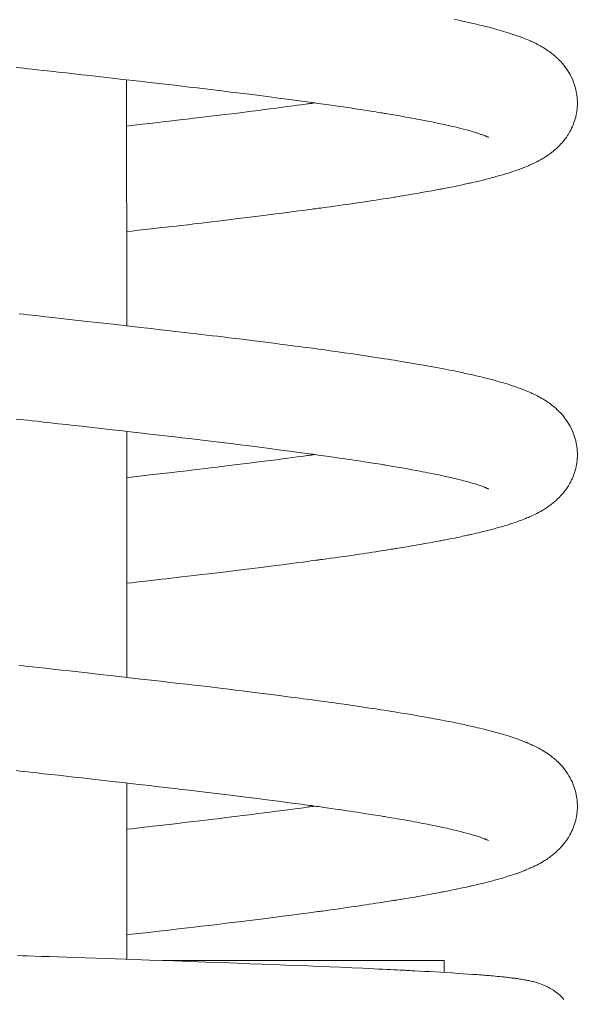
# Model space of a CAD drawing. Extents: x 83.6 to 158.5, y 132.1 to 157.1.
# Drawn here: x 144.546 to 145.64, y 133.632 to 135.553 of the extents above; entities that cross this region are included whole.
import ezdxf

# ---------------------------------------------------------------- set-up
doc = ezdxf.new("R2010")
doc.units = 0
doc.header["$LTSCALE"] = 0.5
doc.header["$MEASUREMENT"] = 0
doc.layers.add('AM_5', color=3, linetype='CONTINUOUS', lineweight=15)

msp = doc.modelspace()

# ---------------------------------------------------------------- linework, layer by layer
at = {"layer": 'AM_5', "color": 0, "ltscale": 0.75}
for q in [(144.82597, 133.70788), (145.37862, 133.68441)]:
    msp.add_line((145.37862, 133.70788), q, dxfattribs=at)
at = {"layer": 'AM_5', "color": 0, "ltscale": 0.75, "flags": 128}
for points in [[(145.39809, 135.55332), (145.40385, 135.55214), (145.40945, 135.55096), (145.41355, 135.55009), (145.41726, 135.5493), (145.42058, 135.54858), (145.42352, 135.54793), (145.42652, 135.54727), (145.42996, 135.5465), (145.4342, 135.54553), (145.43892, 135.54445), (145.44378, 135.54331), (145.44835, 135.54222), (145.45265, 135.54117), (145.45667, 135.54018), (145.46041, 135.53924), (145.46344, 135.53847), (145.4661, 135.53779), (145.46852, 135.53716), (145.47116, 135.53646), (145.47409, 135.53569), (145.47725, 135.53483), (145.48604, 135.53239), (145.4949, 135.52981), (145.50354, 135.52717), (145.51193, 135.52448), (145.51475, 135.52354), (145.5174, 135.52264), (145.52021, 135.52167), (145.52345, 135.52052), (145.52711, 135.51919), (145.53, 135.51811), (145.53243, 135.51718), (145.53443, 135.5164), (145.536, 135.51577), (145.53735, 135.51523), (145.53882, 135.51464), (145.54039, 135.51399), (145.5421, 135.51327), (145.5442, 135.51237), (145.54673, 135.51127), (145.54897, 135.51026), (145.55105, 135.50931), (145.55289, 135.50845), (145.55447, 135.50769), (145.55586, 135.50702), (145.55849, 135.50572), (145.56115, 135.50436), (145.56397, 135.50287), (145.56688, 135.50127), (145.56964, 135.49971), (145.57262, 135.49794), (145.57587, 135.49595), (145.57913, 135.49385), (145.58206, 135.49187), (145.58464, 135.49006), (145.58678, 135.4885), (145.58782, 135.48772), (145.58886, 135.48693), (145.59024, 135.48586), (145.59196, 135.48449), (145.59401, 135.48281), (145.59608, 135.48104), (145.59785, 135.47948), (145.59947, 135.478), (145.60081, 135.47674), (145.60231, 135.47529), (145.60412, 135.47349), (145.6062, 135.47133), (145.61006, 135.46706), (145.61322, 135.46325), (145.61586, 135.45983), (145.61839, 135.45631), (145.62083, 135.45265), (145.62296, 135.44921), (145.62531, 135.44508), (145.62766, 135.44055), (145.62968, 135.43621), (145.6314, 135.4321), (145.63287, 135.4282), (145.63411, 135.42452), (145.63535, 135.4204), (145.63646, 135.41609), (145.6374, 135.41179), (145.6381, 135.4079), (145.63862, 135.40432), (145.63894, 135.40166), (145.63918, 135.39915), (145.63939, 135.39628), (145.63954, 135.39278), (145.63958, 135.3887), (145.63948, 135.3846), (145.63934, 135.38208), (145.63919, 135.37996), (145.63902, 135.37819), (145.63888, 135.37678), (145.6387, 135.37528), (145.63839, 135.37298), (145.6379, 135.36994), (145.63717, 135.36613), (145.63624, 135.36204), (145.63527, 135.35836), (145.63405, 135.35429), (145.63291, 135.35094), (145.63196, 135.34836), (145.63103, 135.346), (145.62982, 135.34315), (145.62828, 135.33977), (145.62653, 135.33624), (145.62489, 135.33317), (145.62342, 135.3306), (145.622, 135.32823), (145.62018, 135.32537), (145.61788, 135.32199), (145.61511, 135.3182), (145.6123, 135.31464), (145.60972, 135.31158), (145.60739, 135.30898), (145.60515, 135.30659), (145.60303, 135.30444), (145.60085, 135.30233), (145.59829, 135.29995), (145.59544, 135.29744), (145.59303, 135.29541), (145.59118, 135.29391), (145.58961, 135.29267), (145.58768, 135.2912), (145.58545, 135.28955), (145.58338, 135.28807), (145.58159, 135.28683), (145.5801, 135.28583), (145.57888, 135.28502), (145.57713, 135.28388), (145.57518, 135.28265), (145.573, 135.28131), (145.57045, 135.2798), (145.56698, 135.27781), (145.56343, 135.27587), (145.55987, 135.27401), (145.55632, 135.27224), (145.553, 135.27063), (145.55011, 135.26928), (145.54791, 135.26829), (145.54583, 135.26737), (145.5435, 135.26635), (145.54065, 135.26515), (145.53858, 135.2643), (145.53651, 135.26346), (145.53469, 135.26273), (145.53313, 135.26212), (145.53184, 135.26162), (145.52992, 135.26089), (145.52781, 135.2601), (145.52545, 135.25923), (145.52274, 135.25825), (145.5195, 135.25711), (145.51679, 135.25618), (145.51378, 135.25516), (145.51084, 135.25419), (145.50824, 135.25335), (145.50599, 135.25263), (145.50396, 135.25198), (145.50172, 135.25129), (145.49829, 135.25023), (145.4944, 135.24907), (145.4905, 135.24792), (145.48704, 135.24693), (145.48461, 135.24623), (145.4824, 135.24562), (145.47989, 135.24492), (145.47694, 135.24411), (145.47355, 135.2432), (145.4686, 135.24189), (145.46356, 135.24059), (145.45849, 135.2393), (145.45199, 135.23769), (145.44609, 135.23627), (145.44085, 135.23503), (145.43622, 135.23396), (145.43219, 135.23304), (145.43045, 135.23264), (145.42885, 135.23228), (145.42696, 135.23186), (145.42456, 135.23133), (145.42165, 135.23068), (145.41821, 135.22994), (145.4146, 135.22916), (145.41098, 135.22839), (145.40486, 135.2271), (145.39875, 135.22584), (145.39265, 135.22461), (145.38681, 135.22344), (145.3818, 135.22246), (145.37767, 135.22166), (145.37565, 135.22127), (145.37395, 135.22094), (145.37202, 135.22058), (145.36954, 135.22011), (145.36652, 135.21954), (145.36292, 135.21887), (145.35876, 135.2181), (145.35453, 135.21732), (145.34944, 135.2164), (145.34501, 135.2156), (145.34126, 135.21493), (145.33813, 135.21438), (145.33465, 135.21376), (145.33047, 135.21303), (145.32588, 135.21223), (145.32065, 135.21133), (145.31476, 135.21032), (145.30818, 135.20921), (145.30152, 135.20809), (145.29645, 135.20725), (145.292, 135.20652), (145.28819, 135.20589), (145.28502, 135.20538), (145.28251, 135.20497), (145.28063, 135.20466), (145.27809, 135.20425), (145.27472, 135.20371), (145.27053, 135.20305), (145.26549, 135.20225), (145.25841, 135.20113), (145.25118, 135.20001), (145.24427, 135.19894), (145.23769, 135.19793), (145.23146, 135.19699), (145.22557, 135.1961), (145.21898, 135.19512), (145.21223, 135.19412), (145.20476, 135.19302), (145.19657, 135.19183), (145.18763, 135.19055), (145.18008, 135.18947), (145.17205, 135.18834), (145.16354, 135.18714), (145.15544, 135.18602), (145.14844, 135.18506), (145.14388, 135.18443), (145.13997, 135.1839), (145.13671, 135.18346), (145.1341, 135.18311), (145.13215, 135.18285), (145.1304, 135.18261), (145.12685, 135.18213), (145.12231, 135.18152), (145.11676, 135.18078), (145.10969, 135.17984), (145.10155, 135.17877), (145.09291, 135.17763), (145.08383, 135.17644), (145.07431, 135.1752), (145.06151, 135.17355), (145.04797, 135.17181), (145.03366, 135.16999), (145.01859, 135.16809), (145.00273, 135.16611), (144.98609, 135.16404), (144.96916, 135.16196), (144.95106, 135.15976), (144.9339, 135.1577), (144.91772, 135.15576), (144.90253, 135.15396), (144.88836, 135.1523), (144.87546, 135.15079), (144.86357, 135.14941), (144.85272, 135.14816), (144.8429, 135.14703), (144.83387, 135.14599), (144.82453, 135.14492), (144.81441, 135.14376), (144.8035, 135.14251), (144.79179, 135.14118), (144.77928, 135.13975), (144.76596, 135.13824), (144.7558, 135.13709)], [(145.46552, 135.32191), (145.46552, 135.3219), (145.46517, 135.32209), (145.46483, 135.32226), (145.46434, 135.3225), (145.46366, 135.32282), (145.46274, 135.32323), (145.46162, 135.32373), (145.46086, 135.32405), (145.46006, 135.32438), (145.45929, 135.32469), (145.45857, 135.32498), (145.4578, 135.32528), (145.4568, 135.32566), (145.4553, 135.32622), (145.45371, 135.3268), (145.45218, 135.32735), (145.45071, 135.32787), (145.44872, 135.32855), (145.44671, 135.32922), (145.44464, 135.3299), (145.44263, 135.33055), (145.44082, 135.33112), (145.43822, 135.33192), (145.4351, 135.33286), (145.43143, 135.33393), (145.42711, 135.33517), (145.42205, 135.33656), (145.41641, 135.33807), (145.41048, 135.3396), (145.40468, 135.34105), (145.39928, 135.34237), (145.39526, 135.34332), (145.39154, 135.34419), (145.38778, 135.34506), (145.38342, 135.34604), (145.3784, 135.34716), (145.36763, 135.34948), (145.35672, 135.35174), (145.35103, 135.35289), (145.34584, 135.35392), (145.34112, 135.35484), (145.33616, 135.3558), (145.33065, 135.35684), (145.32496, 135.35791), (145.31975, 135.35887), (145.31469, 135.3598), (145.30939, 135.36076), (145.30323, 135.36186), (145.29616, 135.36311), (145.29127, 135.36396), (145.286, 135.36488), (145.28042, 135.36584), (145.27527, 135.36671), (145.2708, 135.36746), (145.26702, 135.36809), (145.26395, 135.36861), (145.2616, 135.369), (145.25946, 135.36935), (145.25669, 135.3698), (145.25322, 135.37037), (145.24905, 135.37105), (145.24417, 135.37184), (145.23877, 135.3727), (145.23031, 135.37404), (145.22235, 135.37529), (145.21489, 135.37644), (145.20797, 135.3775), (145.20129, 135.37852), (145.19389, 135.37963), (145.18751, 135.38058), (145.18062, 135.38159), (145.17321, 135.38268), (145.16527, 135.38383), (145.15679, 135.38504), (145.14792, 135.3863), (145.14184, 135.38716), (145.13643, 135.38791), (145.13169, 135.38857), (145.12764, 135.38913), (145.12429, 135.38959), (145.12165, 135.38995), (145.11971, 135.39022), (145.11789, 135.39046), (145.11434, 135.39095), (145.1099, 135.39155), (145.10458, 135.39227), (145.09835, 135.39311), (145.0848, 135.39493), (145.06989, 135.3969), (145.05358, 135.39905), (145.03582, 135.40135), (145.01658, 135.40382), (144.99581, 135.40645), (144.97841, 135.40863), (144.96028, 135.41087), (144.94265, 135.41303), (144.92572, 135.41509), (144.90953, 135.41704), (144.89411, 135.41888), (144.87848, 135.42072), (144.86377, 135.42245), (144.85001, 135.42405), (144.83719, 135.42554), (144.82531, 135.42691), (144.81339, 135.42828), (144.8006, 135.42975), (144.78692, 135.43132), (144.76846, 135.43344), (144.74858, 135.4357), (144.72726, 135.43813), (144.70517, 135.44063), (144.68325, 135.4431), (144.66773, 135.44484), (144.65233, 135.44657), (144.63704, 135.44828), (144.62188, 135.44997), (144.60692, 135.45163), (144.59288, 135.45319), (144.57998, 135.45461), (144.57064, 135.45565), (144.56202, 135.4566), (144.55415, 135.45746), (144.54694, 135.45826), (144.5393, 135.4591)], [(144.75575, 135.34414), (144.76527, 135.34523), (144.78634, 135.34764), (144.80722, 135.35003), (144.82669, 135.35228), (144.84474, 135.35437), (144.86008, 135.35615), (144.87429, 135.35781), (144.8874, 135.35936), (144.89941, 135.36078), (144.91033, 135.36209), (144.92019, 135.36327), (144.93292, 135.36481), (144.94688, 135.36651), (144.96203, 135.36837), (144.97834, 135.37039), (144.99575, 135.37257), (145.01423, 135.37491), (145.02558, 135.37636), (145.03728, 135.37787), (145.04929, 135.37942), (145.06126, 135.38099), (145.07211, 135.38242), (145.08177, 135.3837), (145.09027, 135.38483), (145.09763, 135.38582), (145.1022, 135.38643), (145.10622, 135.38698), (145.10968, 135.38744), (145.11259, 135.38784), (145.11501, 135.38817), (145.11794, 135.38857), (145.12178, 135.38909), (145.12484, 135.38951)], [(144.54524, 134.97599), (144.55364, 134.97506), (144.56186, 134.97416), (144.57068, 134.97319), (144.58284, 134.97184), (144.59635, 134.97035), (144.61122, 134.9687), (144.62723, 134.96692), (144.64381, 134.96508), (144.66091, 134.96317), (144.67852, 134.9612), (144.70354, 134.95839), (144.72946, 134.95547), (144.75626, 134.95243), (144.78387, 134.9493), (144.80401, 134.947), (144.82305, 134.94482), (144.84096, 134.94277), (144.85774, 134.94084), (144.87344, 134.93902), (144.88807, 134.93731), (144.90164, 134.93571), (144.91316, 134.93435), (144.9238, 134.93308), (144.93377, 134.93189), (144.94452, 134.9306), (144.95633, 134.92917), (144.9692, 134.9276), (144.98249, 134.92597), (144.99669, 134.92422), (145.01179, 134.92234), (145.02774, 134.92033), (145.04453, 134.9182), (145.05591, 134.91675), (145.06681, 134.91534), (145.07685, 134.91404), (145.08604, 134.91284), (145.09441, 134.91175), (145.10197, 134.91075), (145.10872, 134.90986), (145.11469, 134.90907), (145.11988, 134.90837), (145.12431, 134.90778), (145.12798, 134.90729), (145.13183, 134.90677), (145.13738, 134.90602), (145.14403, 134.90512), (145.15143, 134.9041), (145.15938, 134.90301), (145.1705, 134.90146), (145.18247, 134.89976), (145.19498, 134.89797), (145.20745, 134.89616), (145.21986, 134.89432), (145.23221, 134.89247), (145.24448, 134.8906), (145.25352, 134.8892), (145.26157, 134.88794), (145.26866, 134.88682), (145.27482, 134.88584), (145.28084, 134.88488), (145.28736, 134.88382), (145.29436, 134.88267), (145.30583, 134.88076), (145.3175, 134.87878), (145.32948, 134.87672), (145.34197, 134.87451), (145.34774, 134.87348), (145.35345, 134.87245), (145.35856, 134.87151), (145.36301, 134.87069), (145.36682, 134.86998), (145.37045, 134.86929), (145.37458, 134.86851), (145.38002, 134.86746), (145.38607, 134.86628), (145.39217, 134.86506), (145.39809, 134.86387), (145.40385, 134.86268), (145.40945, 134.86151), (145.41355, 134.86064), (145.41726, 134.85984), (145.42058, 134.85912), (145.42352, 134.85848), (145.42652, 134.85781), (145.42996, 134.85704), (145.4342, 134.85608), (145.43892, 134.85499), (145.44378, 134.85385), (145.44835, 134.85276), (145.45265, 134.85172), (145.45667, 134.85073), (145.46041, 134.84979), (145.46344, 134.84902), (145.4661, 134.84833), (145.46852, 134.84771), (145.47116, 134.84701), (145.47409, 134.84623), (145.47725, 134.84538), (145.48604, 134.84293), (145.4949, 134.84036), (145.50354, 134.83772), (145.51193, 134.83502), (145.51475, 134.83409), (145.5174, 134.83319), (145.52021, 134.83221), (145.52345, 134.83106), (145.52711, 134.82973), (145.53, 134.82865), (145.53243, 134.82772), (145.53443, 134.82694), (145.536, 134.82632), (145.53735, 134.82578), (145.53882, 134.82518), (145.54039, 134.82453), (145.5421, 134.82381), (145.5442, 134.82292), (145.54673, 134.82181), (145.54897, 134.82081), (145.55105, 134.81985), (145.55289, 134.81899), (145.55447, 134.81824), (145.55586, 134.81756), (145.55849, 134.81626), (145.56115, 134.8149), (145.56397, 134.81341), (145.56688, 134.81182), (145.56964, 134.81025), (145.57262, 134.80849), (145.57587, 134.80649), (145.57913, 134.80439), (145.58206, 134.80241), (145.58464, 134.8006), (145.58678, 134.79905), (145.58782, 134.79827), (145.58886, 134.79748), (145.59024, 134.79641), (145.59196, 134.79503), (145.59401, 134.79335), (145.59608, 134.79159), (145.59785, 134.79002), (145.59947, 134.78854), (145.60081, 134.78729), (145.60231, 134.78584), (145.60412, 134.78404), (145.6062, 134.78187), (145.61006, 134.7776), (145.61322, 134.7738), (145.61586, 134.77038), (145.61839, 134.76686), (145.62083, 134.76319), (145.62296, 134.75976), (145.62531, 134.75563), (145.62766, 134.75109), (145.62968, 134.74676), (145.6314, 134.74264), (145.63287, 134.73875), (145.63411, 134.73507), (145.63535, 134.73095), (145.63646, 134.72663), (145.6374, 134.72234), (145.6381, 134.71845), (145.63862, 134.71486), (145.63894, 134.71221), (145.63918, 134.70969), (145.63939, 134.70683), (145.63954, 134.70332), (145.63958, 134.69925), (145.63948, 134.69515), (145.63934, 134.69263), (145.63919, 134.69051), (145.63902, 134.68874), (145.63888, 134.68733), (145.6387, 134.68583), (145.63839, 134.68352), (145.6379, 134.68049), (145.63717, 134.67667), (145.63624, 134.67259), (145.63527, 134.66891), (145.63405, 134.66484), (145.63291, 134.66149), (145.63196, 134.6589), (145.63103, 134.65655), (145.62982, 134.65369), (145.62828, 134.65032), (145.62653, 134.64679), (145.62489, 134.64372), (145.62342, 134.64115), (145.622, 134.63878), (145.62018, 134.63592), (145.61788, 134.63254), (145.61511, 134.62875), (145.6123, 134.62519), (145.60972, 134.62212), (145.60739, 134.61952), (145.60515, 134.61714), (145.60303, 134.61499), (145.60085, 134.61287), (145.59829, 134.61049), (145.59544, 134.60798), (145.59303, 134.60595), (145.59118, 134.60445), (145.58961, 134.60322), (145.58768, 134.60175), (145.58545, 134.60009), (145.58338, 134.59862), (145.58159, 134.59738), (145.5801, 134.59637), (145.57888, 134.59556), (145.57713, 134.59442), (145.57518, 134.59319), (145.573, 134.59186), (145.57045, 134.59034), (145.56698, 134.58836), (145.56343, 134.58642), (145.55987, 134.58456), (145.55632, 134.58278), (145.553, 134.58118), (145.55011, 134.57983), (145.54791, 134.57884), (145.54583, 134.57791), (145.5435, 134.5769), (145.54065, 134.5757), (145.53858, 134.57484), (145.53651, 134.574), (145.53469, 134.57328), (145.53313, 134.57267), (145.53184, 134.57217), (145.52992, 134.57144), (145.52781, 134.57064), (145.52545, 134.56977), (145.52274, 134.5688), (145.5195, 134.56766), (145.51679, 134.56672), (145.51378, 134.56571), (145.51084, 134.56474), (145.50824, 134.56389), (145.50599, 134.56317), (145.50396, 134.56253), (145.50172, 134.56183), (145.49829, 134.56078), (145.4944, 134.55961), (145.4905, 134.55847), (145.48704, 134.55747), (145.48461, 134.55678), (145.4824, 134.55616), (145.47989, 134.55546), (145.47694, 134.55466), (145.47355, 134.55374), (145.4686, 134.55243), (145.46356, 134.55113), (145.45849, 134.54985), (145.45199, 134.54824), (145.44609, 134.54682), (145.44085, 134.54558), (145.43622, 134.5445), (145.43219, 134.54358), (145.43045, 134.54319), (145.42885, 134.54283), (145.42696, 134.5424), (145.42456, 134.54187), (145.42165, 134.54123), (145.41821, 134.54048), (145.4146, 134.5397), (145.41098, 134.53893), (145.40486, 134.53765), (145.39875, 134.53639), (145.39265, 134.53515), (145.38681, 134.53399), (145.3818, 134.533), (145.37767, 134.5322), (145.37565, 134.53182), (145.37395, 134.53149), (145.37202, 134.53112), (145.36954, 134.53065), (145.36652, 134.53008), (145.36292, 134.52941), (145.35876, 134.52864), (145.35453, 134.52787), (145.34944, 134.52694), (145.34501, 134.52615), (145.34126, 134.52548), (145.33813, 134.52492), (145.33465, 134.52431), (145.33047, 134.52357), (145.32588, 134.52278), (145.32065, 134.52187), (145.31476, 134.52087), (145.30818, 134.51975), (145.30152, 134.51864), (145.29645, 134.51779), (145.292, 134.51706), (145.28819, 134.51644), (145.28502, 134.51592), (145.28251, 134.51551), (145.28063, 134.51521), (145.27809, 134.5148), (145.27472, 134.51426), (145.27053, 134.51359), (145.26549, 134.51279), (145.25841, 134.51168), (145.25118, 134.51055), (145.24427, 134.50949), (145.23769, 134.50848), (145.23146, 134.50753), (145.22557, 134.50665), (145.21898, 134.50567), (145.21223, 134.50467), (145.20476, 134.50357), (145.19657, 134.50238), (145.18763, 134.50109), (145.18008, 134.50002), (145.17205, 134.49888), (145.16354, 134.49769), (145.15544, 134.49657), (145.14844, 134.4956), (145.14388, 134.49498), (145.13997, 134.49445), (145.13671, 134.49401), (145.1341, 134.49365), (145.13215, 134.49339), (145.1304, 134.49316), (145.12685, 134.49268), (145.12231, 134.49207), (145.11676, 134.49133), (145.10969, 134.49039), (145.10155, 134.48931), (145.09291, 134.48817), (145.08383, 134.48699), (145.07431, 134.48575), (145.06151, 134.48409), (145.04797, 134.48235), (145.03366, 134.48054), (145.01859, 134.47863), (145.00273, 134.47665), (144.98609, 134.47459), (144.96916, 134.47251), (144.95106, 134.47031), (144.9339, 134.46824), (144.91772, 134.46631), (144.90253, 134.46451), (144.88836, 134.46284), (144.87546, 134.46134), (144.86357, 134.45996), (144.85272, 134.4587), (144.8429, 134.45757), (144.83387, 134.45654), (144.82453, 134.45547), (144.81441, 134.45431), (144.8035, 134.45306), (144.79179, 134.45172), (144.77928, 134.4503), (144.76596, 134.44878), (144.75596, 134.44765)], [(145.46552, 134.63245), (145.46552, 134.63245), (145.46517, 134.63263), (145.46483, 134.63281), (145.46434, 134.63304), (145.46366, 134.63336), (145.46274, 134.63378), (145.46162, 134.63427), (145.46086, 134.63459), (145.46006, 134.63492), (145.45929, 134.63524), (145.45857, 134.63552), (145.4578, 134.63582), (145.4568, 134.63621), (145.4553, 134.63677), (145.45371, 134.63735), (145.45218, 134.6379), (145.45071, 134.63841), (145.44872, 134.63909), (145.44671, 134.63977), (145.44464, 134.64044), (145.44263, 134.64109), (145.44082, 134.64166), (145.43822, 134.64246), (145.4351, 134.6434), (145.43143, 134.64448), (145.42711, 134.64571), (145.42205, 134.64711), (145.41641, 134.64861), (145.41048, 134.65015), (145.40468, 134.6516), (145.39928, 134.65291), (145.39526, 134.65387), (145.39154, 134.65474), (145.38778, 134.6556), (145.38342, 134.65659), (145.3784, 134.6577), (145.36763, 134.66003), (145.35672, 134.66229), (145.35103, 134.66344), (145.34584, 134.66447), (145.34112, 134.66539), (145.33616, 134.66634), (145.33065, 134.66739), (145.32496, 134.66845), (145.31975, 134.66942), (145.31469, 134.67034), (145.30939, 134.6713), (145.30323, 134.67241), (145.29616, 134.67366), (145.29127, 134.67451), (145.286, 134.67542), (145.28042, 134.67638), (145.27527, 134.67725), (145.2708, 134.67801), (145.26702, 134.67864), (145.26395, 134.67915), (145.2616, 134.67954), (145.25946, 134.67989), (145.25669, 134.68035), (145.25322, 134.68092), (145.24905, 134.68159), (145.24417, 134.68238), (145.23877, 134.68325), (145.23031, 134.68459), (145.22235, 134.68583), (145.21489, 134.68699), (145.20797, 134.68805), (145.20129, 134.68906), (145.19389, 134.69017), (145.18751, 134.69112), (145.18062, 134.69214), (145.17321, 134.69322), (145.16527, 134.69437), (145.15679, 134.69559), (145.14792, 134.69685), (145.14184, 134.6977), (145.13643, 134.69846), (145.13169, 134.69912), (145.12764, 134.69967), (145.12429, 134.70014), (145.12165, 134.7005), (145.11971, 134.70076), (145.11789, 134.70101), (145.11434, 134.7015), (145.1099, 134.7021), (145.10458, 134.70282), (145.09835, 134.70366), (145.0848, 134.70547), (145.06989, 134.70745), (145.05358, 134.70959), (145.03582, 134.7119), (145.01658, 134.71436), (144.99581, 134.71699), (144.97841, 134.71917), (144.96028, 134.72142), (144.94265, 134.72358), (144.92572, 134.72564), (144.90953, 134.72758), (144.89411, 134.72942), (144.87848, 134.73127), (144.86377, 134.73299), (144.85001, 134.7346), (144.83719, 134.73608), (144.82531, 134.73745), (144.81339, 134.73883), (144.8006, 134.7403), (144.78692, 134.74187), (144.76846, 134.74398), (144.74858, 134.74625), (144.72726, 134.74867), (144.70517, 134.75117), (144.68325, 134.75364), (144.66773, 134.75539), (144.65233, 134.75711), (144.63704, 134.75882), (144.62188, 134.76051), (144.60692, 134.76217), (144.59288, 134.76373), (144.57998, 134.76516), (144.57064, 134.76619), (144.56202, 134.76714), (144.55415, 134.76801), (144.54694, 134.7688), (144.5393, 134.76964)], [(144.75591, 134.65471), (144.76527, 134.65577), (144.78634, 134.65818), (144.80722, 134.66058), (144.82669, 134.66282), (144.84474, 134.66491), (144.86008, 134.66669), (144.87429, 134.66836), (144.8874, 134.6699), (144.89941, 134.67133), (144.91033, 134.67263), (144.92019, 134.67382), (144.93292, 134.67535), (144.94688, 134.67705), (144.96203, 134.67892), (144.97834, 134.68094), (144.99575, 134.68312), (145.01423, 134.68546), (145.02558, 134.68691), (145.03728, 134.68841), (145.04929, 134.68997), (145.06126, 134.69153), (145.07211, 134.69296), (145.08177, 134.69424), (145.09027, 134.69538), (145.09763, 134.69636), (145.1022, 134.69698), (145.10622, 134.69752), (145.10968, 134.69799), (145.11259, 134.69839), (145.11501, 134.69871), (145.11794, 134.69911), (145.12178, 134.69964), (145.12484, 134.70006)], [(144.54524, 134.28653), (144.55364, 134.28561), (144.56186, 134.28471), (144.57068, 134.28373), (144.58284, 134.28239), (144.59635, 134.2809), (144.61122, 134.27925), (144.62723, 134.27747), (144.64381, 134.27562), (144.66091, 134.27371), (144.67852, 134.27174), (144.70354, 134.26893), (144.72946, 134.26601), (144.75626, 134.26298), (144.78387, 134.25984), (144.80401, 134.25755), (144.82305, 134.25537), (144.84096, 134.25331), (144.85774, 134.25138), (144.87344, 134.24956), (144.88807, 134.24785), (144.90164, 134.24626), (144.91316, 134.2449), (144.9238, 134.24363), (144.93377, 134.24244), (144.94452, 134.24114), (144.95633, 134.23972), (144.9692, 134.23815), (144.98249, 134.23652), (144.99669, 134.23476), (145.01179, 134.23288), (145.02774, 134.23088), (145.04453, 134.22875), (145.05591, 134.22729), (145.06681, 134.22589), (145.07685, 134.22459), (145.08604, 134.22339), (145.09441, 134.22229), (145.10197, 134.2213), (145.10872, 134.2204), (145.11469, 134.21961), (145.11988, 134.21892), (145.12431, 134.21833), (145.12798, 134.21783), (145.13183, 134.21732), (145.13738, 134.21657), (145.14403, 134.21566), (145.15143, 134.21465), (145.15938, 134.21355), (145.1705, 134.212), (145.18247, 134.21031), (145.19498, 134.20852), (145.20745, 134.2067), (145.21986, 134.20487), (145.23221, 134.20302), (145.24448, 134.20115), (145.25352, 134.19975), (145.26157, 134.19849), (145.26866, 134.19737), (145.27482, 134.19639), (145.28084, 134.19542), (145.28736, 134.19436), (145.29436, 134.19321), (145.30583, 134.19131), (145.3175, 134.18933), (145.32948, 134.18726), (145.34197, 134.18506), (145.34774, 134.18403), (145.35345, 134.18299), (145.35856, 134.18206), (145.36301, 134.18124), (145.36682, 134.18052), (145.37045, 134.17984), (145.37458, 134.17905), (145.38002, 134.178), (145.38607, 134.17682), (145.39217, 134.17561), (145.39809, 134.17441), (145.40385, 134.17323), (145.40945, 134.17206), (145.41355, 134.17118), (145.41726, 134.17039), (145.42058, 134.16967), (145.42352, 134.16902), (145.42652, 134.16836), (145.42996, 134.16759), (145.4342, 134.16663), (145.43892, 134.16554), (145.44378, 134.1644), (145.44835, 134.16331), (145.45265, 134.16226), (145.45667, 134.16127), (145.46041, 134.16034), (145.46344, 134.15956), (145.4661, 134.15888), (145.46852, 134.15825), (145.47116, 134.15756), (145.47409, 134.15678), (145.47725, 134.15592), (145.48604, 134.15348), (145.4949, 134.1509), (145.50354, 134.14826), (145.51193, 134.14557), (145.51475, 134.14463), (145.5174, 134.14373), (145.52021, 134.14276), (145.52345, 134.14161), (145.52711, 134.14028), (145.53, 134.1392), (145.53243, 134.13827), (145.53443, 134.13749), (145.536, 134.13686), (145.53735, 134.13632), (145.53882, 134.13573), (145.54039, 134.13508), (145.5421, 134.13436), (145.5442, 134.13346), (145.54673, 134.13236), (145.54897, 134.13135), (145.55105, 134.1304), (145.55289, 134.12954), (145.55447, 134.12878), (145.55586, 134.12811), (145.55849, 134.12681), (145.56115, 134.12545), (145.56397, 134.12396), (145.56688, 134.12236), (145.56964, 134.1208), (145.57262, 134.11903), (145.57587, 134.11704), (145.57913, 134.11494), (145.58206, 134.11296), (145.58464, 134.11115), (145.58678, 134.10959), (145.58782, 134.10881), (145.58886, 134.10802), (145.59024, 134.10695), (145.59196, 134.10558), (145.59401, 134.1039), (145.59608, 134.10213), (145.59785, 134.10057), (145.59947, 134.09909), (145.60081, 134.09783), (145.60231, 134.09639), (145.60412, 134.09458), (145.6062, 134.09242), (145.61006, 134.08815), (145.61322, 134.08434), (145.61586, 134.08092), (145.61839, 134.0774), (145.62083, 134.07374), (145.62296, 134.0703), (145.62531, 134.06618), (145.62766, 134.06164), (145.62968, 134.0573), (145.6314, 134.05319), (145.63287, 134.04929), (145.63411, 134.04561), (145.63535, 134.0415), (145.63646, 134.03718), (145.6374, 134.03288), (145.6381, 134.02899), (145.63862, 134.02541), (145.63894, 134.02276), (145.63918, 134.02024), (145.63939, 134.01737), (145.63954, 134.01387), (145.63958, 134.00979), (145.63948, 134.0057), (145.63934, 134.00317), (145.63919, 134.00105), (145.63902, 133.99928), (145.63888, 133.99787), (145.6387, 133.99637), (145.63839, 133.99407), (145.6379, 133.99104), (145.63717, 133.98722), (145.63624, 133.98313), (145.63527, 133.97945), (145.63405, 133.97538), (145.63291, 133.97203), (145.63196, 133.96945), (145.63103, 133.96709), (145.62982, 133.96424), (145.62828, 133.96086), (145.62653, 133.95733), (145.62489, 133.95427), (145.62342, 133.95169), (145.622, 133.94932), (145.62018, 133.94646), (145.61788, 133.94308), (145.61511, 133.93929), (145.6123, 133.93573), (145.60972, 133.93267), (145.60739, 133.93007), (145.60515, 133.92769), (145.60303, 133.92553), (145.60085, 133.92342), (145.59829, 133.92104), (145.59544, 133.91853), (145.59303, 133.9165), (145.59118, 133.915), (145.58961, 133.91376), (145.58768, 133.91229), (145.58545, 133.91064), (145.58338, 133.90916), (145.58159, 133.90792), (145.5801, 133.90692), (145.57888, 133.90611), (145.57713, 133.90497), (145.57518, 133.90374), (145.573, 133.9024), (145.57045, 133.90089), (145.56698, 133.8989), (145.56343, 133.89696), (145.55987, 133.8951), (145.55632, 133.89333), (145.553, 133.89172), (145.55011, 133.89038), (145.54791, 133.88938), (145.54583, 133.88846), (145.5435, 133.88745), (145.54065, 133.88624), (145.53858, 133.88539), (145.53651, 133.88455), (145.53469, 133.88382), (145.53313, 133.88321), (145.53184, 133.88272), (145.52992, 133.88198), (145.52781, 133.88119), (145.52545, 133.88032), (145.52274, 133.87934), (145.5195, 133.8782), (145.51679, 133.87727), (145.51378, 133.87625), (145.51084, 133.87528), (145.50824, 133.87444), (145.50599, 133.87372), (145.50396, 133.87307), (145.50172, 133.87238), (145.49829, 133.87132), (145.4944, 133.87016), (145.4905, 133.86901), (145.48704, 133.86802), (145.48461, 133.86732), (145.4824, 133.86671), (145.47989, 133.86601), (145.47694, 133.8652), (145.47355, 133.86429), (145.4686, 133.86298), (145.46356, 133.86168), (145.45849, 133.86039), (145.45199, 133.85878), (145.44609, 133.85736), (145.44085, 133.85612), (145.43622, 133.85505), (145.43219, 133.85413), (145.43045, 133.85373), (145.42885, 133.85337), (145.42696, 133.85295), (145.42456, 133.85242), (145.42165, 133.85178), (145.41821, 133.85103), (145.4146, 133.85025), (145.41098, 133.84948), (145.40486, 133.84819), (145.39875, 133.84693), (145.39265, 133.8457), (145.38681, 133.84453), (145.3818, 133.84355), (145.37767, 133.84275), (145.37565, 133.84236), (145.37395, 133.84204), (145.37202, 133.84167), (145.36954, 133.8412), (145.36652, 133.84063), (145.36292, 133.83996), (145.35876, 133.83919), (145.35453, 133.83841), (145.34944, 133.83749), (145.34501, 133.83669), (145.34126, 133.83602), (145.33813, 133.83547), (145.33465, 133.83485), (145.33047, 133.83412), (145.32588, 133.83332), (145.32065, 133.83242), (145.31476, 133.83141), (145.30818, 133.8303), (145.30152, 133.82918), (145.29645, 133.82834), (145.292, 133.82761), (145.28819, 133.82698), (145.28502, 133.82647), (145.28251, 133.82606), (145.28063, 133.82576), (145.27809, 133.82535), (145.27472, 133.82481), (145.27053, 133.82414), (145.26549, 133.82334), (145.25841, 133.82222), (145.25118, 133.8211), (145.24427, 133.82003), (145.23769, 133.81903), (145.23146, 133.81808), (145.22557, 133.81719), (145.21898, 133.81621), (145.21223, 133.81521), (145.20476, 133.81411), (145.19657, 133.81292), (145.18763, 133.81164), (145.18008, 133.81056), (145.17205, 133.80943), (145.16354, 133.80824), (145.15544, 133.80711), (145.14844, 133.80615), (145.14388, 133.80553), (145.13997, 133.80499), (145.13671, 133.80455), (145.1341, 133.8042), (145.13215, 133.80394), (145.1304, 133.8037), (145.12685, 133.80322), (145.12231, 133.80262), (145.11676, 133.80187), (145.10969, 133.80093), (145.10155, 133.79986), (145.09291, 133.79872), (145.08383, 133.79753), (145.07431, 133.79629), (145.06151, 133.79464), (145.04797, 133.7929), (145.03366, 133.79108), (145.01859, 133.78918), (145.00273, 133.7872), (144.98609, 133.78513), (144.96916, 133.78306), (144.95106, 133.78086), (144.9339, 133.77879), (144.91772, 133.77685), (144.90253, 133.77506), (144.88836, 133.77339), (144.87546, 133.77188), (144.86357, 133.7705), (144.85272, 133.76925), (144.8429, 133.76812), (144.83387, 133.76708), (144.82453, 133.76601), (144.81441, 133.76485), (144.8035, 133.76361), (144.79179, 133.76227), (144.77928, 133.76084), (144.76596, 133.75933), (144.75612, 133.75821)], [(145.46552, 133.943), (145.46552, 133.94299), (145.46517, 133.94318), (145.46483, 133.94335), (145.46434, 133.94359), (145.46366, 133.94391), (145.46274, 133.94433), (145.46162, 133.94482), (145.46086, 133.94514), (145.46006, 133.94547), (145.45929, 133.94578), (145.45857, 133.94607), (145.4578, 133.94637), (145.4568, 133.94675), (145.4553, 133.94731), (145.45371, 133.9479), (145.45218, 133.94844), (145.45071, 133.94896), (145.44872, 133.94964), (145.44671, 133.95031), (145.44464, 133.95099), (145.44263, 133.95164), (145.44082, 133.95221), (145.43822, 133.95301), (145.4351, 133.95395), (145.43143, 133.95503), (145.42711, 133.95626), (145.42205, 133.95765), (145.41641, 133.95916), (145.41048, 133.96069), (145.40468, 133.96214), (145.39928, 133.96346), (145.39526, 133.96441), (145.39154, 133.96528), (145.38778, 133.96615), (145.38342, 133.96714), (145.3784, 133.96825), (145.36763, 133.97057), (145.35672, 133.97283), (145.35103, 133.97398), (145.34584, 133.97501), (145.34112, 133.97593), (145.33616, 133.97689), (145.33065, 133.97793), (145.32496, 133.979), (145.31975, 133.97996), (145.31469, 133.98089), (145.30939, 133.98185), (145.30323, 133.98295), (145.29616, 133.9842), (145.29127, 133.98506), (145.286, 133.98597), (145.28042, 133.98693), (145.27527, 133.9878), (145.2708, 133.98855), (145.26702, 133.98919), (145.26395, 133.9897), (145.2616, 133.99009), (145.25946, 133.99044), (145.25669, 133.9909), (145.25322, 133.99146), (145.24905, 133.99214), (145.24417, 133.99293), (145.23877, 133.99379), (145.23031, 133.99513), (145.22235, 133.99638), (145.21489, 133.99753), (145.20797, 133.99859), (145.20129, 133.99961), (145.19389, 134.00072), (145.18751, 134.00167), (145.18062, 134.00269), (145.17321, 134.00377), (145.16527, 134.00492), (145.15679, 134.00614), (145.14792, 134.00739), (145.14184, 134.00825), (145.13643, 134.009), (145.13169, 134.00966), (145.12764, 134.01022), (145.12429, 134.01068), (145.12165, 134.01104), (145.11971, 134.01131), (145.11789, 134.01156), (145.11434, 134.01204), (145.1099, 134.01264), (145.10458, 134.01336), (145.09835, 134.0142), (145.0848, 134.01602), (145.06989, 134.018), (145.05358, 134.02014), (145.03582, 134.02244), (145.01658, 134.02491), (144.99581, 134.02754), (144.97841, 134.02972), (144.96028, 134.03196), (144.94265, 134.03413), (144.92572, 134.03618), (144.90953, 134.03813), (144.89411, 134.03997), (144.87848, 134.04182), (144.86377, 134.04354), (144.85001, 134.04514), (144.83719, 134.04663), (144.82531, 134.048), (144.81339, 134.04937), (144.8006, 134.05084), (144.78692, 134.05241), (144.76846, 134.05453), (144.74858, 134.05679), (144.72726, 134.05922), (144.70517, 134.06172), (144.68325, 134.06419), (144.66773, 134.06593), (144.65233, 134.06766), (144.63704, 134.06937), (144.62188, 134.07106), (144.60692, 134.07272), (144.59288, 134.07428), (144.57998, 134.07571), (144.57064, 134.07674), (144.56202, 134.07769), (144.55415, 134.07855), (144.54694, 134.07935), (144.5393, 134.08019)], [(144.75608, 133.96527), (144.76527, 133.96632), (144.78634, 133.96873), (144.80722, 133.97113), (144.82669, 133.97337), (144.84474, 133.97546), (144.86008, 133.97724), (144.87429, 133.9789), (144.8874, 133.98045), (144.89941, 133.98187), (144.91033, 133.98318), (144.92019, 133.98436), (144.93292, 133.9859), (144.94688, 133.9876), (144.96203, 133.98946), (144.97834, 133.99148), (144.99575, 133.99366), (145.01423, 133.996), (145.02558, 133.99745), (145.03728, 133.99896), (145.04929, 134.00051), (145.06126, 134.00208), (145.07211, 134.00351), (145.08177, 134.00479), (145.09027, 134.00592), (145.09763, 134.00691), (145.1022, 134.00752), (145.10622, 134.00807), (145.10968, 134.00854), (145.11259, 134.00893), (145.11501, 134.00926), (145.11794, 134.00966), (145.12178, 134.01018), (145.12484, 134.0106)], [(144.54193, 133.71751), (144.55133, 133.7172), (144.56094, 133.71688), (144.57477, 133.71643), (144.58888, 133.71596), (144.6041, 133.71546), (144.62047, 133.71492), (144.63799, 133.71433), (144.65664, 133.7137), (144.67525, 133.71308), (144.69452, 133.71242), (144.71389, 133.71176), (144.73334, 133.7111), (144.75285, 133.71043), (144.78463, 133.70933), (144.81649, 133.70821), (144.84837, 133.70709), (144.8802, 133.70595), (144.91186, 133.70482), (144.94264, 133.7037), (144.97232, 133.70261), (144.9974, 133.70169), (145.02163, 133.70079), (145.04502, 133.69991), (145.06765, 133.69905), (145.08959, 133.69819), (145.11086, 133.69734), (145.13214, 133.69647), (145.15367, 133.69557), (145.17539, 133.69464), (145.19723, 133.69368), (145.21914, 133.69269), (145.24102, 133.69167), (145.24976, 133.69126), (145.25836, 133.69085), (145.26622, 133.69046), (145.27328, 133.69012), (145.27957, 133.68981), (145.28636, 133.68946), (145.29201, 133.68918), (145.29655, 133.68895), (145.3, 133.68877), (145.30201, 133.68867), (145.30459, 133.68853), (145.30777, 133.68837), (145.31154, 133.68817), (145.31589, 133.68794), (145.32068, 133.68768), (145.3301, 133.68718), (145.33998, 133.68664), (145.35027, 133.68606), (145.36093, 133.68545), (145.3719, 133.68481), (145.38314, 133.68414), (145.39418, 133.68346), (145.40546, 133.68274), (145.41589, 133.68206), (145.42556, 133.6814), (145.4345, 133.68076), (145.44275, 133.68015), (145.447, 133.67983), (145.45089, 133.67952), (145.45446, 133.67924), (145.45769, 133.67898), (145.46071, 133.67873), (145.46344, 133.6785), (145.46661, 133.67823), (145.47019, 133.67792), (145.47414, 133.67757), (145.47845, 133.67718), (145.48317, 133.67673), (145.4874, 133.67632), (145.49118, 133.67594), (145.49452, 133.67559), (145.49745, 133.67528), (145.50001, 133.675), (145.50228, 133.67475), (145.50455, 133.67449), (145.50699, 133.6742), (145.50945, 133.67391), (145.51193, 133.6736), (145.51439, 133.67329), (145.51679, 133.67298), (145.51913, 133.67266), (145.5216, 133.67232), (145.52385, 133.672), (145.52636, 133.67163), (145.5291, 133.67121), (145.53191, 133.67075), (145.53442, 133.67033), (145.53665, 133.66994), (145.53861, 133.66958), (145.5406, 133.66921), (145.5424, 133.66885), (145.54429, 133.66846), (145.54629, 133.66804), (145.54838, 133.66757), (145.55068, 133.66703), (145.55269, 133.66653), (145.55488, 133.66597), (145.55715, 133.66535), (145.55924, 133.66474), (145.56114, 133.66417), (145.56298, 133.66358), (145.56549, 133.66273), (145.56851, 133.66165), (145.57169, 133.6604), (145.57462, 133.65917), (145.57731, 133.65796), (145.57979, 133.65677), (145.58237, 133.65545), (145.5843, 133.65441), (145.58635, 133.65325), (145.58902, 133.65165), (145.59244, 133.64946), (145.59648, 133.64662), (145.60101, 133.6431), (145.60553, 133.63916), (145.60949, 133.63533), (145.61295, 133.63163)]]:
    msp.add_lwpolyline(points, dxfattribs=at)
at = {"layer": 'AM_5', "color": 0, "ltscale": 0.75}
for points in [[(144.75573, 135.43489), (144.75584, 134.95248)], [(144.75589, 134.74541), (144.75601, 134.26301)], [(144.75605, 134.05594), (144.75614, 133.71031)]]:
    msp.add_lwpolyline(points, dxfattribs=at)

doc.saveas('drawing.dxf')
